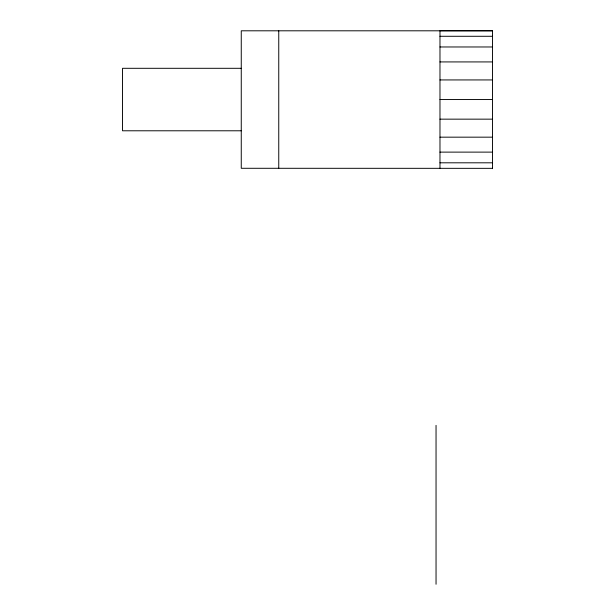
<?xml version="1.0" encoding="UTF-8"?>
<svg xmlns="http://www.w3.org/2000/svg" width="615" height="615" viewBox="0 0 615 615"><rect width="100%" height="100%" fill="white"/><g stroke="black" fill="none" stroke-linecap="round" stroke-linejoin="round"><path stroke-width="0.92" d="M492.469 30.804L241.257 30.804L241.257 168.287L492.469 168.341M439.979 36.285L492.469 36.285M439.979 46.971L492.469 46.971M439.979 61.923L492.469 61.923M241.257 68.303L122.531 68.303L122.531 130.787L241.257 130.787M439.979 79.935L492.469 79.935M439.979 99.545L492.469 99.545M439.979 119.156L492.469 119.156M439.979 137.168L492.469 137.168M439.979 152.12L492.469 152.12M439.979 162.806L492.469 162.806M492.469 168.671L492.469 30.75L439.979 30.75L439.979 168.341M436.043 425.38L436.043 584.25M278.756 30.804L278.756 168.287"/></g></svg>
